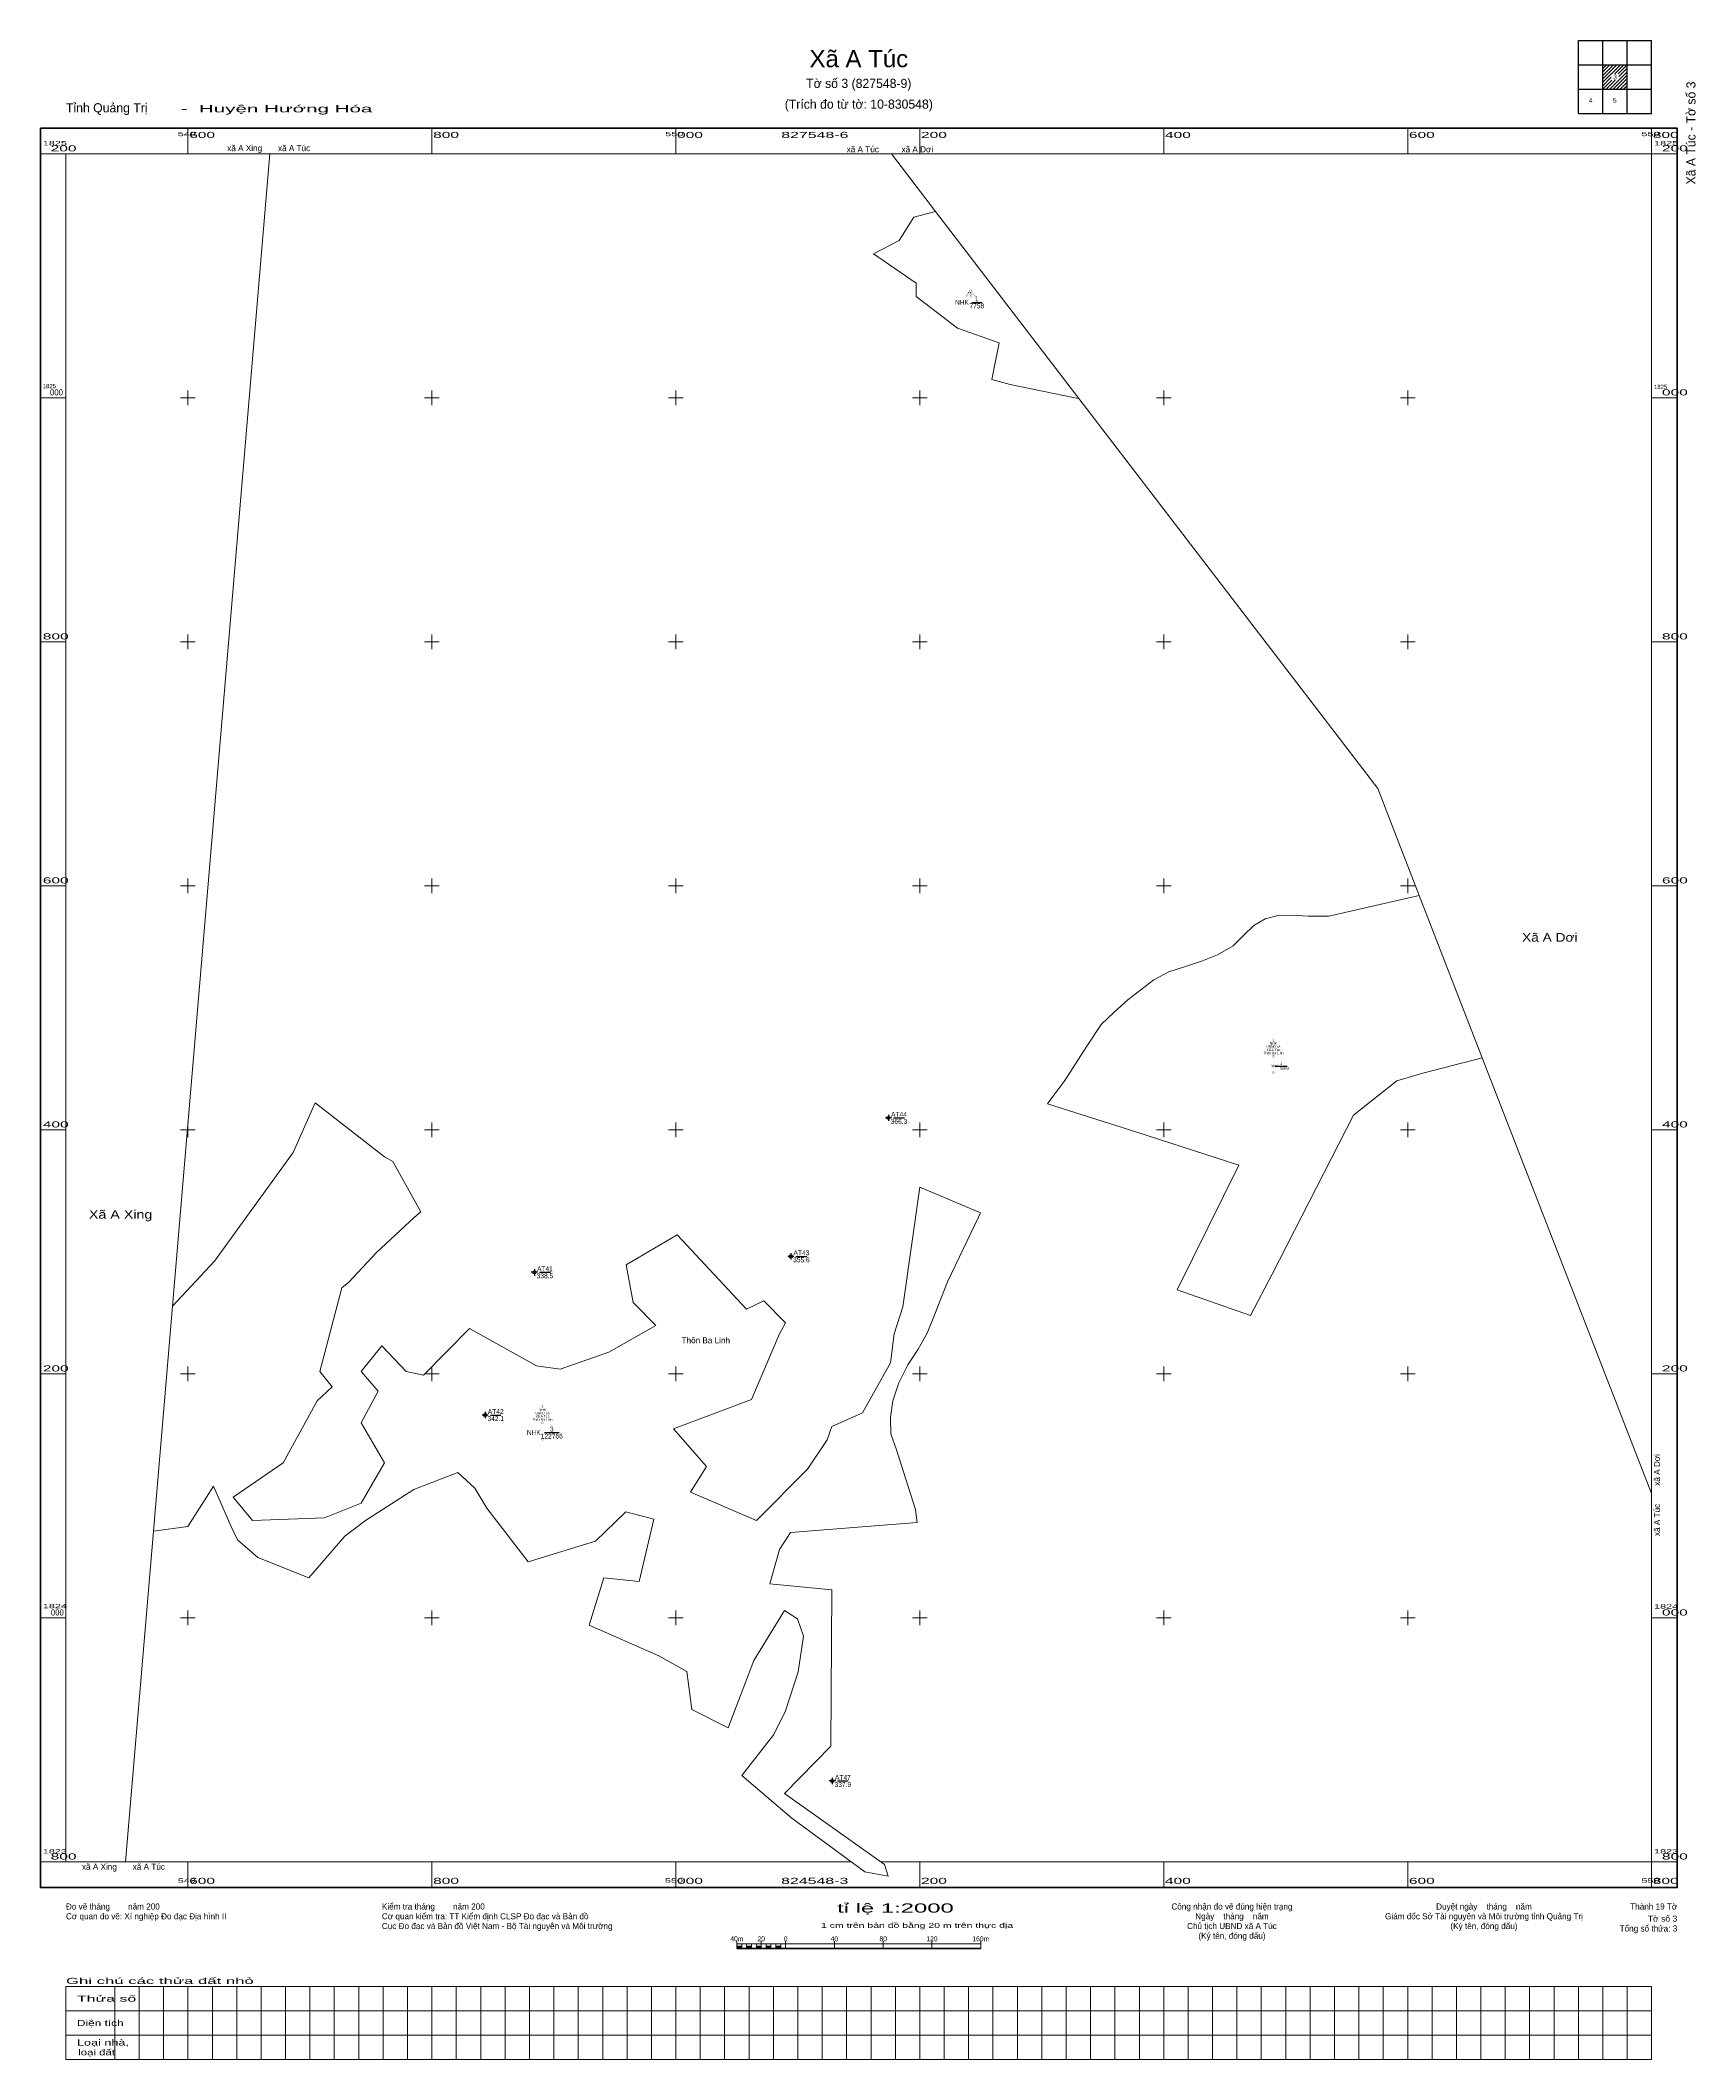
# Model space of a CAD drawing. Header units: metres. Extents: x 549479 to 550836, y 1823638 to 1825293.
import ezdxf
from ezdxf.enums import TextEntityAlignment as Align

# ---------------------------------------------------------------- set-up
doc = ezdxf.new("R2010")
doc.units = ezdxf.units.M
doc.header["$LTSCALE"] = 1.6
for name, color, linetype, lineweight in [('10', 7, 'Continuous', 13), ('13', 7, 'Continuous', 25), ('46', 7, 'Continuous', 13), ('63', 7, 'Continuous', 13), ('8', 7, 'Continuous', 25), ('9', 7, 'Continuous', 25)]:
    doc.layers.add(name, color=color, linetype=linetype, lineweight=lineweight)
doc.layers.add('15', color=7, linetype='Continuous')
doc.layers.add('48', color=7, linetype='Continuous')

msp = doc.modelspace()

# ---------------------------------------------------------------- hatches: boundary and pattern name
at = {"layer": '63'}
for points in [[(550050, 1823729), (550050, 1823731), (550054, 1823731), (550054, 1823729)], [(550058, 1823729), (550058, 1823731), (550062, 1823731), (550062, 1823729)], [(550066, 1823729), (550066, 1823731), (550070, 1823731), (550070, 1823729)], [(550074, 1823729), (550074, 1823731), (550078, 1823731), (550078, 1823729)], [(550082, 1823729), (550082, 1823731), (550086, 1823731), (550086, 1823729)]]:
    msp.add_hatch(color=256, dxfattribs=at).paths.add_polyline_path(points)
at = {"layer": '8'}
for points in [[(550174.601, 1824409.848, 1), (550174, 1824409.848, 1)], [(550094.587, 1824296.381, 1), (550093.986, 1824296.381, 1)], [(549884.307, 1824283.306, 1), (549883.706, 1824283.306, 1)], [(549843.98, 1824166.315, 1), (549843.38, 1824166.315, 1)], [(550128.569, 1823866.369, 1), (550127.968, 1823866.369, 1)]]:
    msp.add_hatch(color=256, dxfattribs=at).paths.add_polyline_path(points)

# ---------------------------------------------------------------- linework, layer by layer
at = {"layer": '10'}
for points in [[(550212.96, 1825152.66), (550195, 1825148), (550183, 1825129), (550161.95, 1825118.04), (550197, 1825094), (550197, 1825083), (550231, 1825057), (550265, 1825045), (550259, 1825015), (550274, 1825011), (550327, 1825000), (550330.43, 1824999.4)], [(550304.79, 1824421.28), (550308.98, 1824427.52), (550318.93, 1824440.62), (550336.9, 1824468.6), (550348.65, 1824486.48), (550359.44, 1824496.54), (550370.61, 1824506.64), (550391.97, 1824523.02), (550404.23, 1824529.54), (550417.06, 1824533.75), (550431.91, 1824538.58), (550444, 1824543.37), (550456.9, 1824550.92), (550465.51, 1824559.29), (550473.96, 1824567.45), (550483.2, 1824572.94), (550493.91, 1824575.75), (550505.5, 1824576), (550518.54, 1824575.29), (550535.42, 1824575.13), (550580.64, 1824585.52), (550609.46, 1824592.17)], [(550661.13, 1824459.21), (550612.47, 1824446.5), (550591.13, 1824440.13), (550555.54, 1824412.09), (550488.9, 1824281.75), (550471, 1824248), (550411, 1824269), (550461.64, 1824371.17), (550377.88, 1824398.02), (550304.79, 1824421.28)], [(550249.87, 1824332.03), (550200, 1824353), (550186, 1824255), (550179, 1824233), (550176, 1824209), (550153, 1824168), (550128, 1824157), (550124, 1824146), (550108, 1824122), (550066, 1824080), (550012, 1824103), (550025, 1824124), (549998, 1824155), (550062, 1824179), (550085, 1824233), (550090, 1824242), (550072, 1824260), (550058, 1824253), (550001.03, 1824314.08), (549959.23, 1824289.43), (549965.14, 1824258.68), (549983.57, 1824239.71), (549945.16, 1824217.82), (549905.13, 1824203.89), (549885.65, 1824206.53), (549830.73, 1824237.13), (549793, 1824199), (549779, 1824202), (549759, 1824223), (549742, 1824202), (549756, 1824186), (549742, 1824160), (549761, 1824127), (549742, 1824094), (549712, 1824082), (549653, 1824080), (549637, 1824099), (549678, 1824127), (549706, 1824178), (549718.2, 1824189.4), (549708, 1824202), (549726.2, 1824270.59), (549731.84, 1824275.27), (549743.22, 1824287.12), (549754.7, 1824299.45), (549785.35, 1824328.35), (549790.96, 1824332.85), (549768, 1824374), (549761, 1824378), (549704.34, 1824422.07), (549686.38, 1824381.43), (549621.77, 1824292.53), (549587.29, 1824255.42)], [(549571.69, 1824071.21), (549600, 1824075), (549621, 1824108), (549635.21, 1824075.6), (549640.73, 1824064), (549657.28, 1824049.64), (549699, 1824033), (549728.62, 1824067.14), (549745.43, 1824079.88), (549785.14, 1824105.36), (549821.29, 1824119.11), (549835.15, 1824106.39), (549845, 1824090), (549879, 1824046), (549934, 1824063), (549959, 1824087), (549982, 1824081), (549970, 1824030), (549941, 1824033), (549929, 1823994), (549986, 1823969), (550009, 1823956), (550013, 1823925), (550043, 1823910), (550064, 1823965), (550089, 1824006), (550099.82, 1823999.38), (550104.56, 1823985.14), (550100.29, 1823955.7), (550089.86, 1823923.9), (550080.37, 1823904.43), (550054, 1823871), (550095, 1823836), (550155, 1823792), (550173.95, 1823788.24), (550171, 1823798), (550089, 1823856), (550127, 1823895), (550128, 1824023), (550077, 1824028), (550085, 1824056), (550094, 1824070), (550197.74, 1824078.29), (550196.37, 1824088.84), (550180.77, 1824137.82), (550176.24, 1824150.9), (550176.06, 1824164.3), (550178.02, 1824178.06), (550182.84, 1824192.64), (550190.21, 1824207.43), (550198.76, 1824220.27), (550205.95, 1824233.33), (550212.34, 1824249.05), (550222.59, 1824275.52), (550248.11, 1824328.58), (550249.87, 1824332.03)]]:
    msp.add_lwpolyline(points, dxfattribs=at)
at = {"layer": '13'}
for p, q in [((550242.69, 1825078.3), (550250.78, 1825078.3)), ((550491.2, 1824452.37), (550501.32, 1824452.37)), ((549892.18, 1824151.93), (549904.37, 1824151.93))]:
    msp.add_line(p, q, dxfattribs=at)
at = {"layer": '46'}
for points in [[(549667.23, 1825200), (549587.29, 1824255.42), (549571.69, 1824071.21), (549548.74, 1823800)], [(550609.46, 1824592.17), (550575.39, 1824679.83), (550330.43, 1824999.4), (550212.96, 1825152.66), (550176.67, 1825200)], [(550800, 1824101.89), (550661.13, 1824459.21), (550609.46, 1824592.17)]]:
    msp.add_lwpolyline(points, dxfattribs=at)
at = {"layer": '63', "lineweight": 25}
for p, q in [((550740, 1825293), (550800, 1825293)), ((550740, 1825233), (550740, 1825293)), ((550760, 1825233), (550760, 1825293)), ((550780, 1825233), (550780, 1825293)), ((550740, 1825273), (550800, 1825273)), ((550740, 1825253), (550800, 1825253))]:
    msp.add_line(p, q, dxfattribs=at)
at = {"layer": '63'}
for p, q in [((550760, 1825272.8), (550760.2, 1825273)), ((550760, 1825269.96), (550763.04, 1825273)), ((550760, 1825267.16), (550765.84, 1825273)), ((550760, 1825264.32), (550768.68, 1825273)), ((550760, 1825261.48), (550771.52, 1825273)), ((550767, 1825265.68), (550774.36, 1825273)), ((550769.8, 1825265.68), (550777.16, 1825273)), ((550772.64, 1825265.68), (550780, 1825273)), ((550773.12, 1825263.32), (550780, 1825270.16)), ((550773.12, 1825260.52), (550780, 1825267.36)), ((550760, 1825258.64), (550766.88, 1825265.52)), ((550760, 1825255.84), (550766.88, 1825262.72)), ((550760, 1825253), (550767.36, 1825260.36)), ((550762.84, 1825253), (550770.2, 1825260.36)), ((550765.64, 1825253), (550773, 1825260.36)), ((550768.48, 1825253), (550780, 1825264.52)), ((550771.32, 1825253), (550780, 1825261.68)), ((550774.16, 1825253), (550780, 1825258.84)), ((550776.96, 1825253), (550780, 1825256.04)), ((550779.8, 1825253), (550780, 1825253.2)), ((549600, 1825200), (549600, 1825221)), ((549800, 1825200), (549800, 1825221)), ((550000, 1825200), (550000, 1825221)), ((550200, 1825200), (550200, 1825221)), ((550400, 1825200), (550400, 1825221)), ((550600, 1825200), (550600, 1825221)), ((550800, 1825200), (550800, 1825221)), ((549500, 1825200), (549479, 1825200)), ((550800, 1825200), (550821, 1825200)), ((549600, 1824994), (549600, 1825006)), ((549800, 1824994), (549800, 1825006)), ((550000, 1824994), (550000, 1825006)), ((550200, 1824994), (550200, 1825006)), ((550400, 1824994), (550400, 1825006)), ((550600, 1824994), (550600, 1825006)), ((549500, 1825000), (549479, 1825000)), ((549594, 1825000), (549606, 1825000)), ((549794, 1825000), (549806, 1825000)), ((549994, 1825000), (550006, 1825000)), ((550194, 1825000), (550206, 1825000)), ((550394, 1825000), (550406, 1825000)), ((550594, 1825000), (550606, 1825000)), ((550800, 1825000), (550821, 1825000)), ((549600, 1824794), (549600, 1824806)), ((549800, 1824794), (549800, 1824806)), ((550000, 1824794), (550000, 1824806)), ((550200, 1824794), (550200, 1824806)), ((550400, 1824794), (550400, 1824806)), ((550600, 1824794), (550600, 1824806)), ((549500, 1824800), (549479, 1824800)), ((549594, 1824800), (549606, 1824800)), ((549794, 1824800), (549806, 1824800)), ((549994, 1824800), (550006, 1824800)), ((550194, 1824800), (550206, 1824800)), ((550394, 1824800), (550406, 1824800)), ((550594, 1824800), (550606, 1824800)), ((550800, 1824800), (550821, 1824800)), ((549600, 1824594), (549600, 1824606)), ((549800, 1824594), (549800, 1824606)), ((550000, 1824594), (550000, 1824606)), ((550200, 1824594), (550200, 1824606)), ((550400, 1824594), (550400, 1824606)), ((550600, 1824594), (550600, 1824606)), ((549500, 1824600), (549479, 1824600)), ((549594, 1824600), (549606, 1824600)), ((549794, 1824600), (549806, 1824600)), ((549994, 1824600), (550006, 1824600)), ((550194, 1824600), (550206, 1824600)), ((550394, 1824600), (550406, 1824600)), ((550594, 1824600), (550606, 1824600)), ((550800, 1824600), (550821, 1824600)), ((549600, 1824394), (549600, 1824406)), ((549800, 1824394), (549800, 1824406)), ((550000, 1824394), (550000, 1824406)), ((550200, 1824394), (550200, 1824406)), ((550400, 1824394), (550400, 1824406)), ((550600, 1824394), (550600, 1824406)), ((549500, 1824400), (549479, 1824400)), ((549594, 1824400), (549606, 1824400)), ((549794, 1824400), (549806, 1824400)), ((549994, 1824400), (550006, 1824400)), ((550194, 1824400), (550206, 1824400)), ((550394, 1824400), (550406, 1824400)), ((550594, 1824400), (550606, 1824400)), ((550800, 1824400), (550821, 1824400)), ((549500, 1824200), (549479, 1824200)), ((549594, 1824200), (549606, 1824200)), ((549600, 1824194), (549600, 1824206)), ((549794, 1824200), (549806, 1824200)), ((549800, 1824194), (549800, 1824206)), ((549994, 1824200), (550006, 1824200)), ((550000, 1824194), (550000, 1824206)), ((550194, 1824200), (550206, 1824200)), ((550200, 1824194), (550200, 1824206)), ((550394, 1824200), (550406, 1824200)), ((550400, 1824194), (550400, 1824206)), ((550594, 1824200), (550606, 1824200)), ((550600, 1824194), (550600, 1824206)), ((550800, 1824200), (550821, 1824200)), ((549500, 1824000), (549479, 1824000)), ((549594, 1824000), (549606, 1824000)), ((549600, 1823994), (549600, 1824006)), ((549794, 1824000), (549806, 1824000)), ((549800, 1823994), (549800, 1824006)), ((549994, 1824000), (550006, 1824000)), ((550000, 1823994), (550000, 1824006)), ((550194, 1824000), (550206, 1824000)), ((550200, 1823994), (550200, 1824006)), ((550394, 1824000), (550406, 1824000)), ((550400, 1823994), (550400, 1824006)), ((550594, 1824000), (550606, 1824000)), ((550600, 1823994), (550600, 1824006)), ((550800, 1824000), (550821, 1824000)), ((549500, 1823800), (549479, 1823800)), ((549600, 1823800), (549600, 1823779)), ((549800, 1823800), (549800, 1823779)), ((550000, 1823800), (550000, 1823779)), ((550200, 1823800), (550200, 1823779)), ((550400, 1823800), (550400, 1823779)), ((550600, 1823800), (550600, 1823779)), ((550800, 1823800), (550800, 1823779)), ((550800, 1823800), (550821, 1823800)), ((550050, 1823729), (550050, 1823735)), ((550050, 1823733), (550250, 1823733)), ((550054, 1823729), (550054, 1823733)), ((550058, 1823729), (550058, 1823733)), ((550062, 1823729), (550062, 1823733)), ((550066, 1823729), (550066, 1823733)), ((550070, 1823729), (550070, 1823735)), ((550070, 1823729), (550070, 1823733)), ((550074, 1823729), (550074, 1823733)), ((550078, 1823729), (550078, 1823733)), ((550082, 1823729), (550082, 1823733)), ((550086, 1823729), (550086, 1823733)), ((550090, 1823729), (550090, 1823735)), ((550130, 1823729), (550130, 1823735)), ((550170, 1823729), (550170, 1823735)), ((550210, 1823729), (550210, 1823735)), ((550250, 1823729), (550250, 1823735)), ((549540, 1823698), (549540, 1823638)), ((549560, 1823698), (549560, 1823638)), ((549580, 1823698), (549580, 1823638)), ((549600, 1823698), (549600, 1823638)), ((549620, 1823698), (549620, 1823638)), ((549640, 1823698), (549640, 1823638)), ((549660, 1823698), (549660, 1823638)), ((549680, 1823698), (549680, 1823638)), ((549700, 1823698), (549700, 1823638)), ((549720, 1823698), (549720, 1823638)), ((549740, 1823698), (549740, 1823638)), ((549760, 1823698), (549760, 1823638)), ((549780, 1823698), (549780, 1823638)), ((549800, 1823698), (549800, 1823638)), ((549820, 1823698), (549820, 1823638)), ((549840, 1823698), (549840, 1823638)), ((549860, 1823698), (549860, 1823638)), ((549880, 1823698), (549880, 1823638)), ((549900, 1823698), (549900, 1823638)), ((549920, 1823698), (549920, 1823638)), ((549940, 1823698), (549940, 1823638)), ((549960, 1823698), (549960, 1823638)), ((549980, 1823698), (549980, 1823638)), ((550000, 1823698), (550000, 1823638)), ((550020, 1823698), (550020, 1823638)), ((550040, 1823698), (550040, 1823638)), ((550060, 1823698), (550060, 1823638)), ((550080, 1823698), (550080, 1823638)), ((550100, 1823698), (550100, 1823638)), ((550120, 1823698), (550120, 1823638)), ((550140, 1823698), (550140, 1823638)), ((550160, 1823698), (550160, 1823638)), ((550180, 1823698), (550180, 1823638)), ((550200, 1823698), (550200, 1823638)), ((550220, 1823698), (550220, 1823638)), ((550240, 1823698), (550240, 1823638)), ((550260, 1823698), (550260, 1823638)), ((550280, 1823698), (550280, 1823638)), ((550300, 1823698), (550300, 1823638)), ((550320, 1823698), (550320, 1823638)), ((550340, 1823698), (550340, 1823638)), ((550360, 1823698), (550360, 1823638)), ((550380, 1823698), (550380, 1823638)), ((550400, 1823698), (550400, 1823638)), ((550420, 1823698), (550420, 1823638)), ((550440, 1823698), (550440, 1823638)), ((550460, 1823698), (550460, 1823638)), ((550480, 1823698), (550480, 1823638)), ((550500, 1823698), (550500, 1823638)), ((550520, 1823698), (550520, 1823638)), ((550540, 1823698), (550540, 1823638)), ((550560, 1823698), (550560, 1823638)), ((550580, 1823698), (550580, 1823638)), ((550600, 1823698), (550600, 1823638)), ((550620, 1823698), (550620, 1823638)), ((550640, 1823698), (550640, 1823638)), ((550660, 1823698), (550660, 1823638)), ((550680, 1823698), (550680, 1823638)), ((550700, 1823698), (550700, 1823638)), ((550720, 1823698), (550720, 1823638)), ((550740, 1823698), (550740, 1823638)), ((550760, 1823698), (550760, 1823638)), ((550780, 1823698), (550780, 1823638)), ((549500, 1823678), (550800, 1823678)), ((549500, 1823658), (550800, 1823658))]:
    msp.add_line(p, q, dxfattribs=at)
at = {"layer": '63', "lineweight": 53}
msp.add_line((550050, 1823729), (550250, 1823729), dxfattribs=at)
at = {"layer": '63', "lineweight": 25}
msp.add_lwpolyline([(550740, 1825233), (550800, 1825233), (550800, 1825293)], dxfattribs=at)
at = {"layer": '63', "lineweight": 158}
msp.add_lwpolyline([(549479, 1825221), (550821, 1825221), (550821, 1823779), (549479, 1823779)], close=True, dxfattribs=at)
at = {"layer": '63'}
msp.add_lwpolyline([(550143.72, 1823800), (549500, 1823800), (549500, 1825200), (550800, 1825200), (550800, 1823800), (550168.47, 1823800)], dxfattribs=at)
for points in [[(550050, 1823729), (550050, 1823731), (550054, 1823731), (550054, 1823729)], [(550058, 1823729), (550058, 1823731), (550062, 1823731), (550062, 1823729)], [(550066, 1823729), (550066, 1823731), (550070, 1823731), (550070, 1823729)], [(550074, 1823729), (550074, 1823731), (550078, 1823731), (550078, 1823729)], [(550082, 1823729), (550082, 1823731), (550086, 1823731), (550086, 1823729)], [(549500, 1823698), (550800, 1823698), (550800, 1823638), (549500, 1823638)]]:
    msp.add_lwpolyline(points, close=True, dxfattribs=at)
at = {"layer": '8'}
for p, q in [((550173.05, 1824409.85), (550171.8, 1824409.85)), ((550174.3, 1824412.35), (550174.3, 1824411.1)), ((550174.3, 1824408.6), (550174.3, 1824407.35)), ((550176.8, 1824409.85), (550175.55, 1824409.85)), ((550093.04, 1824296.38), (550091.79, 1824296.38)), ((550094.29, 1824298.88), (550094.29, 1824297.63)), ((550094.29, 1824295.13), (550094.29, 1824293.88)), ((550096.79, 1824296.38), (550095.54, 1824296.38)), ((549882.76, 1824283.31), (549881.51, 1824283.31)), ((549884.01, 1824285.81), (549884.01, 1824284.56)), ((549884.01, 1824282.06), (549884.01, 1824280.81)), ((549886.51, 1824283.31), (549885.26, 1824283.31)), ((549842.43, 1824166.32), (549841.18, 1824166.32)), ((549843.68, 1824168.82), (549843.68, 1824167.56)), ((549843.68, 1824165.06), (549843.68, 1824163.82)), ((549846.18, 1824166.32), (549844.93, 1824166.32)), ((550127.02, 1823866.37), (550125.77, 1823866.37)), ((550128.27, 1823868.87), (550128.27, 1823867.62)), ((550128.27, 1823865.12), (550128.27, 1823863.87)), ((550130.77, 1823866.37), (550129.52, 1823866.37))]:
    msp.add_line(p, q, dxfattribs=at)
for centre, radius in [((550174.301, 1824409.848), 1.25), ((550174.301, 1824409.848), 0.3), ((550094.287, 1824296.381), 1.25), ((550094.287, 1824296.381), 0.3), ((549884.007, 1824283.306), 1.25), ((549884.007, 1824283.306), 0.3), ((549843.68, 1824166.315), 1.25), ((549843.68, 1824166.315), 0.3), ((550128.269, 1823866.369), 1.25), ((550128.269, 1823866.369), 0.3)]:
    msp.add_circle(centre, radius, dxfattribs=at)
at = {"layer": '9'}
for p, q in [((550178.51, 1824409.85), (550187.42, 1824409.85)), ((550098.5, 1824296.38), (550107.41, 1824296.38)), ((549888.19, 1824283.31), (549897.16, 1824283.31)), ((549848.08, 1824166.32), (549856.61, 1824166.32)), ((550132.47, 1823866.37), (550141.4, 1823866.37))]:
    msp.add_line(p, q, dxfattribs=at)

# ---------------------------------------------------------------- texts
at = {"layer": '13'}
for height, width, p in [(4, 0.8, (550241.68, 1825076.3)), (2, 0.95, (550494.18, 1824451.37)), (4, 0.8, (549890.66, 1824149.93))]:
    msp.add_text('NHK ', height=height, dxfattribs=dict(at, width=width)).set_placement(p, align=Align.RIGHT)
for s, height, width, p in [('7758', 4, 0.85, (550246.735, 1825073.41)), ('1', 4, 0.7, (550246.735, 1825079.19)), ('2', 2, 0.8, (550496.33, 1824453.26)), ('55862', 2, 0.85, (550499.18, 1824449.48)), ('122766', 4, 0.85, (549898.275, 1824147.04)), ('3', 4, 0.85, (549898.27, 1824152.82))]:
    msp.add_text(s, height=height, dxfattribs=dict(at, width=width)).set_placement(p, align=Align.CENTER)
at = {"layer": '15'}
for s, height, p in [('Xã A Túc', 1, (550241.685, 1825084.45)), ('UBND xã', 1, (550241.675, 1825085.78)), ('NHK', 1, (550241.675, 1825087.11)), ('Thôn Ba Linh', 1, (550241.685, 1825083.12)), ('NHK', 2, (550489.935, 1824469.99)), ('NHK', 2, (549890.655, 1824169.55))]:
    msp.add_text(s, height=height, dxfattribs=at).set_placement(p, align=Align.CENTER)
for s, height, width, p in [('1', 1, 0.65, (550241.685, 1825088.44)), ('0', 1, 0.9, (550241.675, 1825081.79)), ('0', 1, 0.9, (550241.675, 1825075.14)), ('2', 2, 0.8, (550489.94, 1824472.65)), ('Thôn Ba Linh', 2, 0.9, (550489.945, 1824462.01)), ('Xã A Túc', 2, 0.9, (550489.94, 1824464.67)), ('UBND xã', 2, 0.9, (550489.935, 1824467.33)), ('0', 2, 0.8, (550489.935, 1824459.35)), ('0', 2, 0.8, (550489.935, 1824446.05)), ('3', 2, 0.75, (549890.66, 1824172.21)), ('Thôn Ba Linh', 2, 0.9, (549890.665, 1824161.57)), ('Xã A Túc', 2, 0.9, (549890.66, 1824164.23)), ('UBND xã', 2, 0.9, (549890.655, 1824166.89)), ('0', 2, 0.8, (549890.655, 1824158.91)), ('0', 2, 0.8, (549890.655, 1824145.61))]:
    msp.add_text(s, height=height, dxfattribs=dict(at, width=width)).set_placement(p, align=Align.CENTER)
at = {"layer": '48'}
for s, width, p in [('Xã A Dơi', 1.2, (550716.51, 1824554.31)), ('Xã A Xing', 1.25, (549544.79, 1824327.22))]:
    msp.add_text(s, height=7, dxfattribs=dict(at, width=width)).set_placement(p, align=Align.CENTER)
msp.add_text('Thôn Ba Linh', height=5, dxfattribs=at).set_placement((550024.57, 1824225.07), align=Align.CENTER)
at = {"layer": '63'}
for s, height, width, p in [('Xã A Túc', 14, 1.05, (550150.005, 1825271)), ('3', 4, 0.9, (550770, 1825261)), ('4', 4, 0.9, (550750.045, 1825241.88)), ('5', 4, 0.9, (550769.82, 1825241.88)), ('827548-6', 5, 1.95, (550113.95, 1825213)), ('824548-3', 5, 1.95, (550113.85, 1823782)), ('tỉ lệ 1:2000', 7.5, 1.95, (550180.01, 1823758.5)), ('1 cm trên bản đồ bằng 20 m trên thực địa', 4, 1.6, (550197.75, 1823746)), ('40m', 4, 0.95, (550050, 1823735)), ('20', 4, 0.95, (550070, 1823735)), ('0', 4, 0.9, (550090, 1823735)), ('40', 4, 0.95, (550130, 1823735)), ('80', 4, 0.95, (550170, 1823735)), ('120', 4, 0.95, (550209.995, 1823735)), ('160m', 4, 0.95, (550250.005, 1823735))]:
    msp.add_text(s, height=height, dxfattribs=dict(at, width=width)).set_placement(p, align=Align.CENTER)
for s, height, p in [('Tờ số 3 (827548-9)', 7.5, (550149.995, 1825254)), ('(Trích đo từ tờ: 10-830548)', 7.5, (550149.995, 1825237)), ('xã A Xing       xã A Túc  ', 5, (549668.045, 1825202.21)), ('xã A Túc          xã A Dơi ', 5, (550176.445, 1825201.24)), ('xã A Xing       xã A Túc  ', 5, (549548.945, 1823793.56)), ('Công nhận đo vẽ đúng hiện trạng', 5, (550455.92, 1823761)), ('Duyệt ngày    tháng    năm', 5, (550662.525, 1823761)), ('Chủ tịch UBND xã A Túc', 5, (550455.91, 1823745)), ('Ngày    tháng    năm', 5, (550455.93, 1823753)), ('Giám đốc Sở Tài nguyên và Môi trường tỉnh Quảng Trị', 5, (550662.54, 1823753)), ('(Ký tên, đóng dấu)', 5, (550662.54, 1823745)), ('(Ký tên, đóng dấu)', 5, (550455.94, 1823737))]:
    msp.add_text(s, height=height, dxfattribs=at).set_placement(p, align=Align.CENTER)
msp.add_text('Xã A Túc - Tờ số 3', height=7.48, rotation=90.001, dxfattribs=at).set_placement((550835.96, 1825174.9))
for s, height, p in [('Tỉnh Quảng Trị', 7.5, (549500, 1825234)), ('Đo vẽ tháng        năm 200', 5, (549500, 1823761)), ('Kiểm tra tháng        năm 200', 5, (549759, 1823761)), ('Cơ quan đo vẽ: Xí nghiệp Đo đạc Địa hình II', 5, (549500, 1823753)), ('Cơ quan kiểm tra: TT Kiểm định CLSP Đo đạc và Bản đồ', 5, (549759, 1823753)), ('Cục Đo đạc và Bản đồ Việt Nam - Bộ Tài nguyên và Môi trường', 5, (549759, 1823745))]:
    msp.add_text(s, height=height, dxfattribs=at).set_placement(p)
for s, height, width, p in [('  -  Huyện Hướng Hóa', 6, 2.1, (549584.64, 1825234)), ('600', 5, 1.9, (549601, 1825213)), ('800', 5, 1.9, (549801, 1825213)), ('000', 5, 1.9, (550001, 1825213)), ('200', 5, 1.9, (550201, 1825213)), ('400', 5, 1.9, (550401, 1825213)), ('600', 5, 1.9, (550601, 1825213)), ('800', 5, 1.9, (550801, 1825213)), ('1825', 3.5, 1.9, (549481, 1825207)), ('1825', 3.5, 1.9, (550802, 1825207)), ('1825', 3.5, 0.95, (549481, 1825007.91)), ('000', 5, 0.95, (549486.89, 1825002)), ('1825', 3.5, 0.95, (550802, 1825007.22)), ('800', 5, 1.9, (549481, 1824802)), ('600', 5, 1.9, (549481, 1824602)), ('400', 5, 1.9, (549481, 1824402)), ('200', 5, 1.9, (549481, 1824202)), ('1824', 3.5, 1.9, (549481, 1824007.99)), ('1824', 3.5, 1.9, (550802, 1824007.72)), ('000', 5, 0.95, (549487.62, 1824002)), ('1823', 3.5, 1.9, (549481, 1823807)), ('1823', 3.5, 1.9, (550802, 1823807)), ('600', 5, 1.9, (549601, 1823782)), ('800', 5, 1.9, (549801, 1823782)), ('000', 5, 1.9, (550001, 1823782)), ('200', 5, 1.9, (550201, 1823782)), ('400', 5, 1.9, (550401, 1823782)), ('600', 5, 1.9, (550601, 1823782)), ('800', 5, 1.9, (550801, 1823782)), ('Ghi chú các thửa đất nhỏ', 5, 2.05, (549500, 1823700)), ('Thửa số', 5, 1.95, (549509, 1823685.5)), ('Diện tích', 5, 1.45, (549509, 1823665.5)), ('Loại nhà,', 5, 1.55, (549509, 1823649.5)), ('loại đất', 5, 1.4, (549510, 1823641.5))]:
    msp.add_text(s, height=height, dxfattribs=dict(at, width=width)).set_placement(p)
for s, height, width, p in [('549', 3.5, 1.9, (549606.45, 1825214.5)), ('550', 3.5, 1.9, (550006.13, 1825214.5)), ('550', 3.5, 1.9, (550806.45, 1825214.5)), ('200', 5, 1.9, (549508.64, 1825202)), ('200', 5, 1.9, (550829.64, 1825202)), ('000', 5, 1.9, (550829.64, 1825002)), ('800', 5, 1.9, (550829.64, 1824802)), ('600', 5, 1.9, (550829.64, 1824602)), ('400', 5, 1.9, (550829.64, 1824402)), ('200', 5, 1.9, (550829.64, 1824202)), ('000', 5, 1.9, (550829.64, 1824002)), ('800', 5, 1.9, (549508.64, 1823802)), ('800', 5, 1.9, (550829.64, 1823802)), ('549', 3.5, 1.9, (549606.45, 1823783)), ('550', 3.5, 1.9, (550005.89, 1823783)), ('550', 3.5, 1.9, (550806.45, 1823783)), ('Tờ số 3', 5, 1.05, (550821, 1823751))]:
    msp.add_text(s, height=height, dxfattribs=dict(at, width=width)).set_placement(p, align=Align.RIGHT)
msp.add_text('xã A Túc        xã A Dơi ', height=5, rotation=90, dxfattribs=at).set_placement((550806.84, 1824101.665), align=Align.CENTER)
for s, p in [('Thành 19 Tờ', (550821, 1823761)), ('Tổng số thửa: 3', (550821, 1823743))]:
    msp.add_text(s, height=5, dxfattribs=at).set_placement(p, align=Align.RIGHT)
at = {"layer": '9'}
for s, width, p in [('366.3', 0.85, (550182.97, 1824404.96)), ('AT44', 0.85, (550182.97, 1824410.74)), ('355.6', 0.85, (550102.95, 1824291.49)), ('AT43', 0.85, (550102.945, 1824297.27)), ('338.5', 0.85, (549892.675, 1824278.42)), ('AT41', 0.8, (549892.675, 1824284.19)), ('AT42', 0.85, (549852.345, 1824167.2)), ('342.1', 0.8, (549852.35, 1824161.43)), ('337.9', 0.85, (550136.94, 1823861.48)), ('AT47', 0.85, (550136.935, 1823867.26))]:
    msp.add_text(s, height=4, dxfattribs=dict(at, width=width)).set_placement(p, align=Align.CENTER)

doc.saveas('drawing.dxf')
